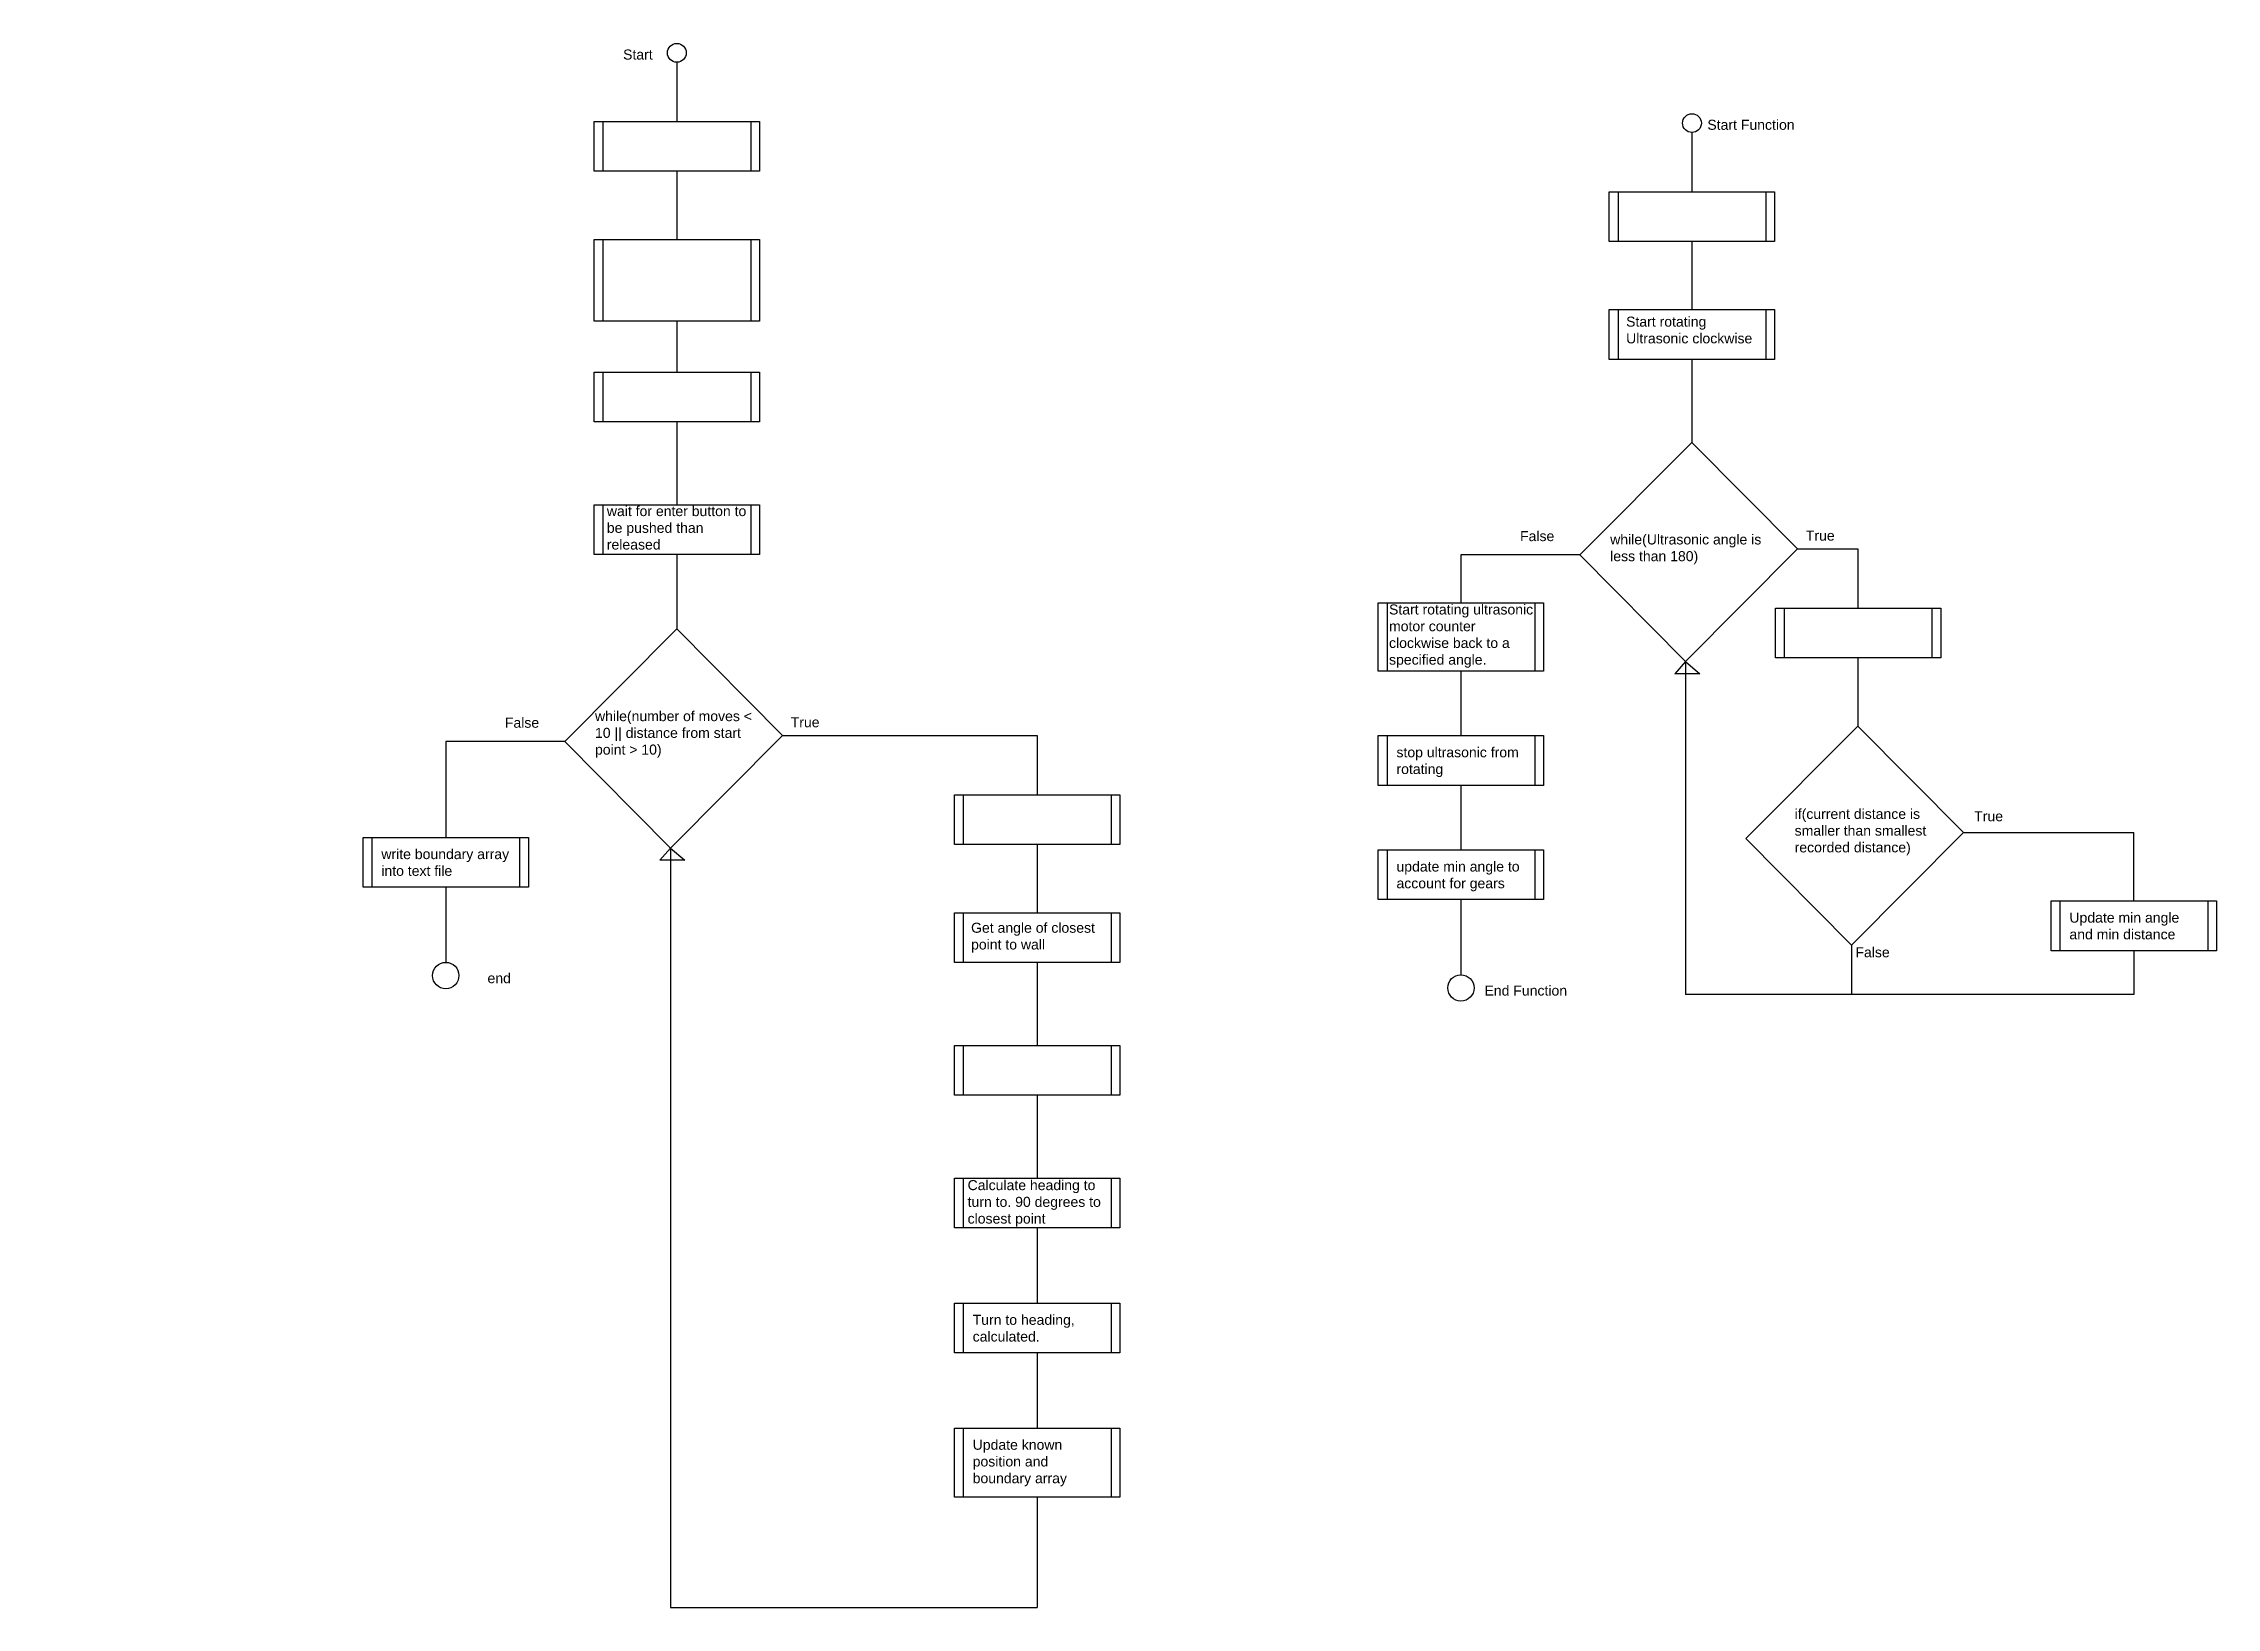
# Model space of a CAD drawing. Header units: millimetres. Extents: x 1555 to 2096, y 1164 to 1554.
import ezdxf

# ---------------------------------------------------------------- set-up
doc = ezdxf.new("R2010")
doc.units = ezdxf.units.MM
doc.styles.get("Standard").update_dxf_attribs({"font": 'arial.ttf'})

msp = doc.modelspace()

# ---------------------------------------------------------------- linework, layer by layer
for p, q in [((1712.46, 1548.9), (1712.46, 1534.14)), ((1694.05, 1534.14), (1694.05, 1521.73)), ((1730.87, 1534.14), (1730.87, 1521.73)), ((1965.36, 1531.4), (1965.36, 1516.64)), ((1712.46, 1521.73), (1712.46, 1504.76)), ((1946.96, 1516.64), (1946.96, 1504.23)), ((1983.77, 1516.64), (1983.77, 1504.23)), ((1694.05, 1504.76), (1694.05, 1484.37)), ((1730.87, 1504.76), (1730.87, 1484.37)), ((1965.36, 1504.23), (1965.36, 1487.26)), ((1712.46, 1484.37), (1712.46, 1471.7)), ((1946.96, 1487.26), (1946.96, 1474.85)), ((1983.77, 1487.26), (1983.77, 1474.85)), ((1965.36, 1474.85), (1965.36, 1454.2)), ((1694.05, 1471.7), (1694.05, 1459.29)), ((1730.87, 1471.7), (1730.87, 1459.29)), ((1712.46, 1459.29), (1712.46, 1438.63)), ((1694.05, 1438.63), (1694.05, 1426.22)), ((1730.87, 1438.63), (1730.87, 1426.22)), ((1712.46, 1426.22), (1712.46, 1407.5)), ((1937.43, 1426.15), (1907.8, 1426.15)), ((1907.8, 1426.15), (1907.8, 1414.21)), ((1991.68, 1427.65), (2006.72, 1427.65)), ((2006.72, 1427.65), (2006.72, 1412.89)), ((1889.39, 1414.21), (1889.39, 1397.2)), ((1926.21, 1414.21), (1926.21, 1397.2)), ((1988.32, 1412.89), (1988.32, 1400.48)), ((2025.13, 1412.89), (2025.13, 1400.48)), ((1907.8, 1397.2), (1907.8, 1381.15)), ((1963.74, 1399.61), (1961.11, 1396.56)), ((1963.74, 1399.61), (1963.74, 1355.47)), ((1963.74, 1399.61), (1967.35, 1396.56)), ((2006.72, 1400.48), (2006.72, 1383.51)), ((1967.35, 1396.56), (1961.11, 1396.56)), ((1738.77, 1381.16), (1802.22, 1381.16)), ((1802.22, 1381.16), (1802.22, 1366.4)), ((1889.39, 1381.15), (1889.39, 1368.74)), ((1926.21, 1381.15), (1926.21, 1368.74)), ((1684.53, 1379.67), (1654.89, 1379.67)), ((1654.89, 1379.67), (1654.89, 1355.78)), ((1783.82, 1366.4), (1783.82, 1353.99)), ((1820.63, 1366.4), (1820.63, 1353.99)), ((1907.8, 1368.74), (1907.8, 1352.69)), ((1636.49, 1355.78), (1636.49, 1343.37)), ((1673.3, 1355.78), (1673.3, 1343.37)), ((1802.22, 1353.99), (1802.22, 1337.02)), ((1963.74, 1355.47), (1963.74, 1316.62)), ((2033.04, 1356.96), (2075.45, 1356.96)), ((2075.45, 1339.96), (2075.45, 1356.96)), ((1710.84, 1353.12), (1708.21, 1350.07)), ((1714.45, 1350.07), (1708.21, 1350.07)), ((1710.84, 1353.12), (1710.84, 1163.91)), ((1710.84, 1353.12), (1714.45, 1350.07)), ((1889.39, 1352.69), (1889.39, 1340.28)), ((1926.21, 1352.69), (1926.21, 1340.28)), ((1654.89, 1343.37), (1654.89, 1324.65)), ((1907.8, 1340.28), (1907.8, 1321.55)), ((2057.04, 1339.96), (2057.04, 1327.55)), ((2093.86, 1339.96), (2093.86, 1327.55)), ((1783.82, 1337.02), (1783.82, 1324.61)), ((1820.63, 1337.02), (1820.63, 1324.61)), ((2005.1, 1328.92), (2005.1, 1316.62)), ((2075.45, 1327.55), (2075.45, 1316.62)), ((1802.22, 1324.61), (1802.22, 1303.96)), ((2075.45, 1316.62), (1963.74, 1316.62)), ((1783.82, 1303.96), (1783.82, 1291.55)), ((1820.63, 1303.96), (1820.63, 1291.55)), ((1802.22, 1291.55), (1802.22, 1270.89)), ((1783.82, 1270.89), (1783.82, 1258.49)), ((1820.63, 1270.89), (1820.63, 1258.49)), ((1802.22, 1258.49), (1802.22, 1239.76)), ((1783.82, 1239.76), (1783.82, 1227.35)), ((1820.63, 1239.76), (1820.63, 1227.35)), ((1802.22, 1227.35), (1802.22, 1208.63)), ((1783.82, 1208.63), (1783.82, 1191.42)), ((1820.63, 1208.63), (1820.63, 1191.42)), ((1802.22, 1191.42), (1802.22, 1163.91)), ((1710.84, 1163.91), (1802.22, 1163.91))]:
    msp.add_line(p, q)
for points in [[(1691.87, 1534.14), (1733.05, 1534.14), (1733.05, 1521.73), (1691.87, 1521.73)], [(1944.77, 1516.64), (1985.96, 1516.64), (1985.96, 1504.23), (1944.77, 1504.23)], [(1691.87, 1504.76), (1733.05, 1504.76), (1733.05, 1484.37), (1691.87, 1484.37)], [(1944.77, 1487.26), (1985.96, 1487.26), (1985.96, 1474.85), (1944.77, 1474.85)], [(1691.87, 1471.7), (1733.05, 1471.7), (1733.05, 1459.29), (1691.87, 1459.29)], [(1937.43, 1426.15), (1965.36, 1454.2), (1991.68, 1427.65), (1963.74, 1399.61)], [(1691.87, 1438.63), (1733.05, 1438.63), (1733.05, 1426.22), (1691.87, 1426.22)], [(1887.2, 1414.21), (1928.39, 1414.21), (1928.39, 1397.2), (1887.2, 1397.2)], [(1684.53, 1379.67), (1712.46, 1407.71), (1738.77, 1381.16), (1710.84, 1353.12)], [(1986.13, 1412.89), (2027.32, 1412.89), (2027.32, 1400.48), (1986.13, 1400.48)], [(1887.2, 1381.15), (1928.39, 1381.15), (1928.39, 1368.74), (1887.2, 1368.74)], [(1978.79, 1355.47), (2006.72, 1383.51), (2033.04, 1356.96), (2005.1, 1328.92)], [(1781.63, 1366.4), (1822.82, 1366.4), (1822.82, 1353.99), (1781.63, 1353.99)], [(1634.3, 1355.78), (1675.49, 1355.78), (1675.49, 1343.37), (1634.3, 1343.37)], [(1887.2, 1352.69), (1928.39, 1352.69), (1928.39, 1340.28), (1887.2, 1340.28)], [(2054.86, 1339.96), (2096.04, 1339.96), (2096.04, 1327.55), (2054.86, 1327.55)], [(1781.63, 1337.02), (1822.82, 1337.02), (1822.82, 1324.61), (1781.63, 1324.61)], [(1781.63, 1303.96), (1822.82, 1303.96), (1822.82, 1291.55), (1781.63, 1291.55)], [(1781.63, 1270.89), (1822.82, 1270.89), (1822.82, 1258.49), (1781.63, 1258.49)], [(1781.63, 1239.76), (1822.82, 1239.76), (1822.82, 1227.35), (1781.63, 1227.35)], [(1781.63, 1208.63), (1822.82, 1208.63), (1822.82, 1191.42), (1781.63, 1191.42)]]:
    msp.add_lwpolyline(points, close=True)
for centre, radius in [((1712.46, 1551.23), 2.34), ((1965.36, 1533.73), 2.34), ((1654.89, 1321.36), 3.28), ((1907.8, 1318.27), 3.28)]:
    msp.add_circle(centre, radius)

# ---------------------------------------------------------------- texts
at = {"char_height": 2.5, "attachment_point": 1}
for s, width, heights, insert in [('Start', 2457.0575, [0], (1699.07, 1552.06)), ('Start Function', 2457.0575, [0], (1969.19, 1534.56)), ('Start rotating Ultrasonic clockwise ', 33.7581, [9.92], (1948.95, 1485.52)), ('wait for enter button to be pushed than released ', 35.1928, [12.31], (1695.02, 1438.32)), ('False ', 33.7581, [9.92], (1922.52, 1432.09)), ('while(Ultrasonic angle is less than 180)', 42.5476, [15.2], (1944.98, 1431.26)), ('True ', 29.5187, [9.92], (1993.73, 1432.21)), ('Start rotating ultrasonic motor counter clockwise back to a specified angle. ', 36.0808, [16.45], (1889.89, 1413.81)), ('while(number of moves < 10 || distance from start point > 10)', 42.2234, [11.96], (1692.07, 1387.24)), ('False ', 33.7581, [9.92], (1669.62, 1385.6)), ('True ', 29.5187, [9.92], (1740.83, 1385.72)), ('stop ultrasonic from rotating', 33.7581, [9.92], (1891.74, 1378.23)), ('if(current distance is smaller than smallest recorded distance)', 42.2234, [11.96], (1990.94, 1362.88)), ('True ', 29.5187, [9.92], (2035.67, 1362.3)), ('write boundary array into text file ', 33.7581, [9.92], (1638.84, 1352.87)), ('update min angle to account for gears ', 33.7581, [9.92], (1891.74, 1349.77)), ('Get angle of closest point to wall ', 35.7563, [7.58], (1785.76, 1334.52)), ('Update min angle and min distance', 33.7581, [9.92], (2059.39, 1337.05)), ('False ', 33.7581, [9.92], (2006.08, 1328.41)), ('end', 33.7581, [9.92], (1665.29, 1321.96)), ('\\P ', 33.7581, [9.92], (1554.67, 1317.78)), ('End Function', 33.7581, [9.92], (1913.67, 1318.87)), ('Calculate heading to turn to. 90 degrees to closest point', 34.1383, [12.96], (1784.9, 1270.4)), ('Turn to heading, calculated.', 33.7581, [9.92], (1786.16, 1236.85)), ('Update known position and boundary array ', 33.7581, [14.41], (1786.16, 1205.72))]:
    msp.add_mtext_dynamic_manual_height_columns(s, width=width, gutter_width=12.5, heights=heights, dxfattribs=dict(at, insert=insert))

doc.saveas('drawing.dxf')
